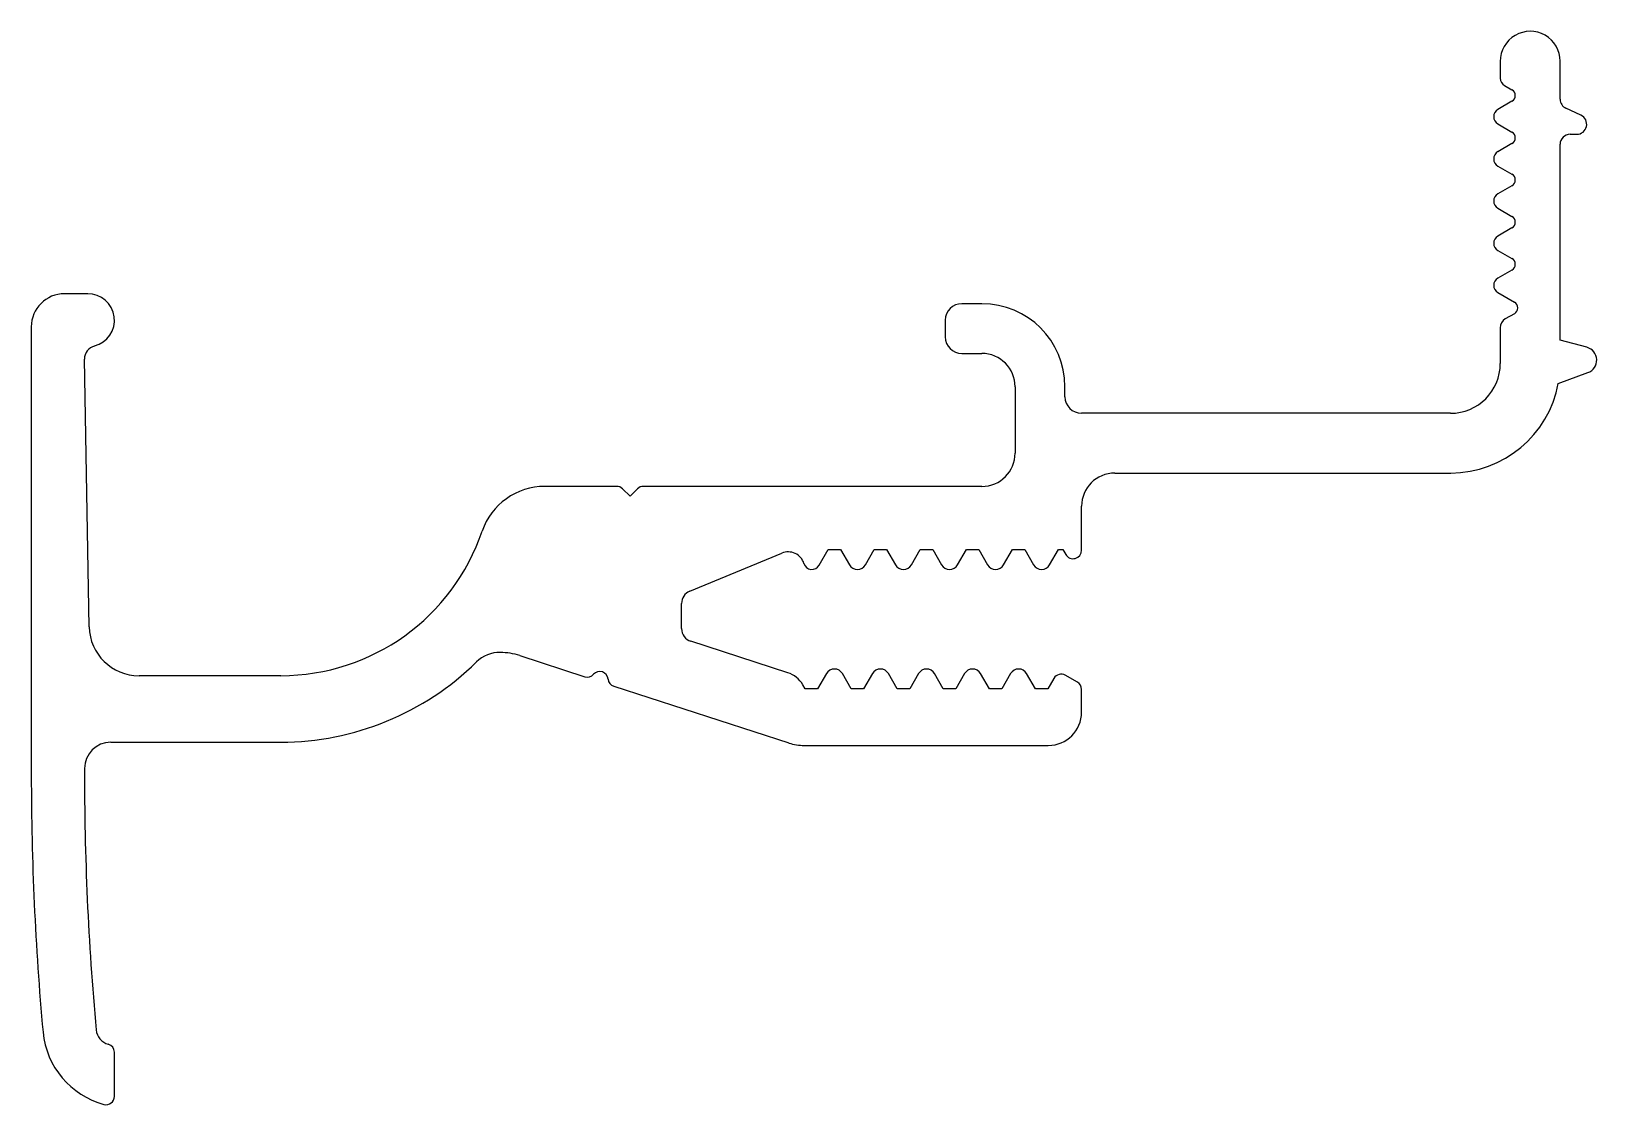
# Model space of a CAD drawing. Extents: x 1418.6 to 1465.7, y 2367 to 2399.3.
import ezdxf

# ---------------------------------------------------------------- set-up
doc = ezdxf.new("R2010")
doc.units = 0
doc.layers.get('0').update_dxf_attribs({"linetype": 'CONTINUOUS'})

msp = doc.modelspace()

# ---------------------------------------------------------------- linework, layer by layer
for p, q in [((1462.833, 2398.422), (1462.833, 2397.915)), ((1464.633, 2397.283), (1464.633, 2398.43)), ((1462.958, 2397.698), (1463.183, 2397.568)), ((1463.183, 2397.222), (1462.758, 2396.977)), ((1463.183, 2397.222), (1463.183, 2397.222)), ((1465.257, 2396.804), (1464.809, 2397.012)), ((1462.758, 2396.544), (1463.183, 2396.298)), ((1464.93, 2396.23), (1465.133, 2396.23)), ((1463.183, 2395.952), (1462.758, 2395.706)), ((1463.183, 2395.952), (1463.183, 2395.952)), ((1464.633, 2390.032), (1464.633, 2395.928)), ((1462.758, 2395.273), (1463.183, 2395.028)), ((1463.183, 2394.682), (1462.758, 2394.436)), ((1463.183, 2394.682), (1463.183, 2394.682)), ((1462.758, 2394.003), (1463.183, 2393.758)), ((1463.183, 2393.411), (1462.758, 2393.166)), ((1463.183, 2393.411), (1463.183, 2393.411)), ((1462.758, 2392.733), (1463.183, 2392.488)), ((1463.183, 2392.141), (1462.758, 2391.896)), ((1463.183, 2392.141), (1463.183, 2392.141)), ((1420.328, 2391.43), (1419.633, 2391.43)), ((1462.758, 2391.463), (1463.258, 2391.174)), ((1447.233, 2391.13), (1446.633, 2391.13)), ((1463.258, 2390.828), (1462.983, 2390.669)), ((1418.633, 2390.43), (1418.633, 2376.93)), ((1446.133, 2390.63), (1446.133, 2390.13)), ((1462.833, 2390.407), (1462.833, 2389.33)), ((1465.436, 2389.817), (1464.633, 2390.032)), ((1420.373, 2381.397), (1420.233, 2389.461)), ((1446.633, 2389.63), (1447.233, 2389.63)), ((1464.578, 2388.73), (1465.471, 2389.055)), ((1448.233, 2388.63), (1448.233, 2386.63)), ((1449.733, 2388.33), (1449.733, 2388.63)), ((1461.333, 2387.83), (1450.233, 2387.83)), ((1436.244, 2385.63), (1434.087, 2385.63)), ((1447.233, 2385.63), (1437.051, 2385.63)), ((1451.233, 2386.03), (1461.342, 2386.03)), ((1436.648, 2385.33), (1436.421, 2385.557)), ((1436.874, 2385.557), (1436.648, 2385.33)), ((1450.233, 2383.707), (1450.233, 2385.03)), ((1438.442, 2382.472), (1441.212, 2383.619)), ((1442.336, 2383.255), (1442.61, 2383.73)), ((1442.61, 2383.73), (1442.983, 2383.73)), ((1442.983, 2383.73), (1443.25, 2383.269)), ((1443.729, 2383.269), (1443.996, 2383.73)), ((1443.996, 2383.73), (1444.369, 2383.73)), ((1444.369, 2383.73), (1444.635, 2383.269)), ((1445.115, 2383.269), (1445.381, 2383.73)), ((1445.381, 2383.73), (1445.754, 2383.73)), ((1445.754, 2383.73), (1446.021, 2383.269)), ((1446.5, 2383.269), (1446.767, 2383.73)), ((1446.767, 2383.73), (1447.14, 2383.73)), ((1447.14, 2383.73), (1447.406, 2383.269)), ((1447.886, 2383.269), (1448.152, 2383.73)), ((1448.152, 2383.73), (1448.525, 2383.73)), ((1448.525, 2383.73), (1448.792, 2383.269)), ((1449.271, 2383.269), (1449.538, 2383.73)), ((1449.538, 2383.73), (1449.67, 2383.73)), ((1449.67, 2383.73), (1449.757, 2383.579)), ((1438.198, 2381.346), (1438.198, 2382.104)), ((1438.198, 2381.346), (1438.198, 2381.346)), ((1441.395, 2380.017), (1438.474, 2380.966)), ((1433.33, 2380.534), (1435.285, 2379.899)), ((1442.557, 2379.992), (1442.29, 2379.53)), ((1443.303, 2379.53), (1443.036, 2379.992)), ((1443.942, 2379.992), (1443.676, 2379.53)), ((1444.688, 2379.53), (1444.422, 2379.992)), ((1445.328, 2379.992), (1445.062, 2379.53)), ((1446.074, 2379.53), (1445.807, 2379.992)), ((1446.714, 2379.992), (1446.447, 2379.53)), ((1447.46, 2379.53), (1447.193, 2379.992)), ((1448.099, 2379.992), (1447.833, 2379.53)), ((1448.845, 2379.53), (1448.579, 2379.992)), ((1426.142, 2379.93), (1421.873, 2379.93)), ((1436.157, 2379.616), (1441.427, 2377.904)), ((1441.917, 2379.53), (1441.843, 2379.658)), ((1442.29, 2379.53), (1441.917, 2379.53)), ((1443.676, 2379.53), (1443.303, 2379.53)), ((1445.062, 2379.53), (1444.688, 2379.53)), ((1446.447, 2379.53), (1446.074, 2379.53)), ((1447.833, 2379.53), (1447.46, 2379.53)), ((1449.218, 2379.53), (1448.845, 2379.53)), ((1449.403, 2379.85), (1449.218, 2379.53)), ((1450.108, 2379.732), (1449.744, 2379.942)), ((1450.233, 2378.83), (1450.233, 2379.516)), ((1421.028, 2377.93), (1426.142, 2377.93)), ((1441.89, 2377.83), (1449.233, 2377.83)), ((1421.133, 2367.264), (1421.133, 2368.591))]:
    msp.add_line(p, q)
for centre, radius, start, end in [((1463.733, 2398.43), 0.9, 0, 180.5167), ((1463.083, 2397.915), 0.25, 180, 240.0045), ((1463.083, 2397.395), 0.2, 299.9989, 60.0045), ((1462.883, 2396.76), 0.25, 119.9989, 240.0011), ((1464.933, 2397.286), 0.3, 180.5171, 245.6027), ((1465.133, 2396.53), 0.3, 270, 65.6027), ((1463.083, 2396.125), 0.2, 299.9989, 60.0011), ((1464.933, 2395.93), 0.3, 90.5171, 180.5171), ((1462.883, 2395.49), 0.25, 119.9989, 240.0011), ((1463.083, 2394.855), 0.2, 299.9989, 60.0011), ((1462.883, 2394.22), 0.25, 119.9989, 240.0011), ((1463.083, 2393.585), 0.2, 299.9989, 60.0011), ((1462.883, 2392.95), 0.25, 119.9989, 240.0011), ((1463.083, 2392.315), 0.2, 299.9989, 60.0011), ((1462.883, 2391.679), 0.25, 119.9989, 240.0011), ((1419.633, 2390.43), 1, 90, 180), ((1420.333, 2390.63), 0.8, 284.557, 90.3167), ((1446.633, 2390.63), 0.5, 90, 180), ((1447.233, 2388.63), 2.5, 0, 90), ((1463.158, 2391.001), 0.2, 299.9992, 60.0011), ((1463.133, 2390.409), 0.3, 119.9992, 180.5171), ((1420.633, 2389.468), 0.4, 104.3167, 181.0003), ((1446.633, 2390.13), 0.5, 180, 270), ((1447.233, 2388.63), 1, 0, 90), ((1465.333, 2389.43), 0.4, 290.1891, 75.0002), ((1461.333, 2389.33), 1.5, 270, 0), ((1461.333, 2389.33), 3.3, 270.1555, 349.5158), ((1450.233, 2388.33), 0.5, 180, 270), ((1447.233, 2386.63), 1, 270, 0), ((1434.087, 2383.63), 2, 90, 160.9986), ((1436.244, 2385.38), 0.25, 44.9971, 90), ((1437.051, 2385.38), 0.25, 90, 135.0029), ((1451.233, 2385.03), 1, 90, 180), ((1426.133, 2386.33), 6.4, 270.0797, 341.3295), ((1441.404, 2383.157), 0.5, 17.2823, 112.5001), ((1442.12, 2383.38), 0.25, 197.2823, 330.0024), ((1443.49, 2383.407), 0.277, 209.9976, 330.0024), ((1444.875, 2383.407), 0.277, 209.9976, 330.0024), ((1446.261, 2383.407), 0.277, 209.9976, 330.0024), ((1447.646, 2383.407), 0.277, 209.9976, 330.0024), ((1449.031, 2383.407), 0.277, 210.0024, 330.0024), ((1449.978, 2383.707), 0.255, 209.9997, 0), ((1438.598, 2382.104), 0.4, 112.9493, 180), ((1421.873, 2381.43), 1.5, 181.2615, 270), ((1438.598, 2381.346), 0.4, 180, 251.9995), ((1432.726, 2379.63), 1, 88.9869, 134.5398), ((1432.719, 2378.63), 2, 72.1839, 89.2836), ((1426.133, 2386.33), 8.4, 270.0668, 314.5397), ((1435.362, 2380.137), 0.25, 252.0001, 318.4201), ((1435.737, 2379.805), 0.25, 5.5787, 138.4201), ((1441.153, 2379.255), 0.8, 30.3152, 72.3782), ((1442.797, 2379.854), 0.277, 30.0024, 149.9976), ((1444.182, 2379.854), 0.277, 29.9976, 149.9976), ((1445.568, 2379.854), 0.277, 30.0024, 150.0024), ((1446.953, 2379.854), 0.277, 30.0024, 149.9976), ((1448.339, 2379.854), 0.277, 30.0024, 149.9976), ((1449.619, 2379.725), 0.25, 59.9976, 149.9972), ((1436.234, 2379.854), 0.25, 185.5787, 252), ((1449.983, 2379.516), 0.25, 0, 59.9976), ((1449.233, 2378.83), 1, 270, 0), ((1421.033, 2377.13), 0.8, 90.3167, 179.8613), ((1441.89, 2379.33), 1.5, 252, 270), ((1503.633, 2376.93), 85, 180, 185.21968), ((1503.633, 2376.93), 83.4, 179.86106, 185.27125), ((1421.474, 2369.435), 2.5, 185.4475, 254.7667), ((1421.083, 2369.314), 0.5, 185.2717, 254.4854), ((1420.883, 2368.591), 0.25, 0, 74.4846), ((1420.883, 2367.264), 0.25, 254.7667, 0)]:
    msp.add_arc(centre, radius, start, end)

doc.saveas('drawing.dxf')
